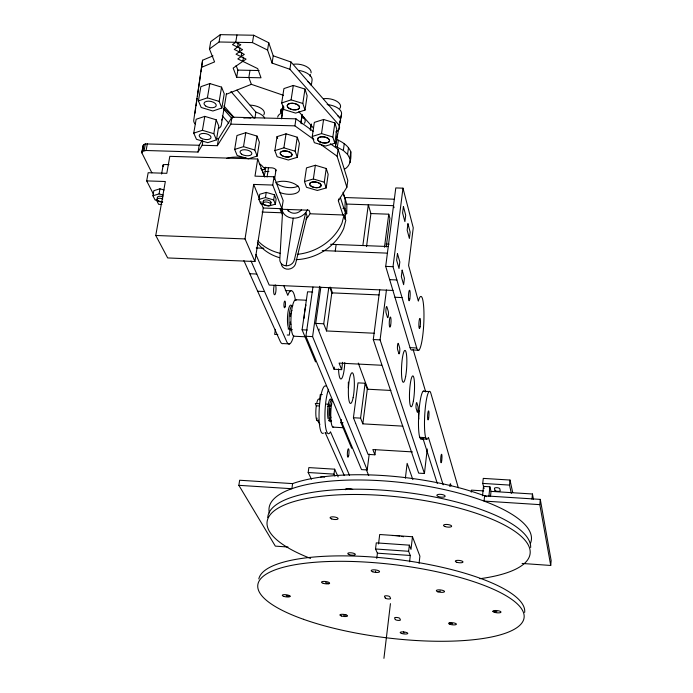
<?xml version="1.0" encoding="UTF-8"?>
<svg xmlns="http://www.w3.org/2000/svg" width="693" height="693" viewBox="0 0 693 693"><rect width="100%" height="100%" fill="white"/><g stroke="black" fill="none" stroke-linecap="round" stroke-linejoin="round"><path stroke-width="1.04" d="M281.687 208.706L282.579 211.677L279.851 258.784A7.502 6.575 -22.1 0 0 286.157 265.8A7.502 6.575 -22.1 0 0 294.473 259.381L305.786 212.508L307.553 209.615M550.718 565.462L551.152 560.602L540.297 499.384L484.606 495.833L484.069 501.065L539.812 504.643L550.718 565.462L522.089 563.452M539.812 504.643L540.297 499.384M531.964 499.237L532.449 493.988L491.016 491.372L489.882 486.781L483.497 486.382L482.527 495.833M511.33 493.416L509.52 485.083L510.013 480.041L483.264 478.387L482.744 483.411L484.069 488.617M490.479 496.595L491.016 491.372M488.92 496.24L489.882 486.781M471.257 492.212L471.474 490.133L483.653 490.904M419.074 563.357L419.897 556.167L412.474 536.754L379.695 534.511L378.534 543.962M409.563 561.789L410.299 555.483L408.627 551.29L409.346 545.157L376.282 542.87L375.528 548.977L377.408 553.17L376.767 558.411M412.474 536.754L411.001 549.393L409.346 545.157M379.729 289.648L373.284 339.544L418.676 473.146L424.428 473.501L427.26 448.986M383.922 658.35L390.445 603.646M405.379 478.205L407.146 463.366L412.846 479.599M312.933 287.075L305.899 336.278L361.512 469.611L367.203 469.958L369.213 454.08M410.057 347.661L416.736 347.99L393.018 266.692L402.988 188.167L395.79 187.933L385.706 266.389L410.057 347.661A27.01 4.236 -87.2 0 0 412.118 349.939L418.754 350.268M355.89 423.908L368.078 454.391L374.913 454.807L375.571 449.575M424.428 473.501L380.076 339.873L386.451 289.943M402.815 426.143L362.82 423.856L360.585 418.139L365.107 383.246L357.995 382.874L353.421 417.732L355.708 423.449M384.476 247.254L388.747 214.198L370.92 213.557L368.304 204.816L362.855 245.547M362.82 423.856L367.299 389.189L365.107 383.246M386.218 247.037L389.916 218.347L388.747 214.198M334.901 476.091L334 474.125L334.658 469.187L308.853 467.593L308.168 472.513L311.46 479.201M351.663 448.276L340.93 422.609L341.337 419.542M366.528 246.552L370.92 213.557M319.118 329.054L318.823 331.15L334.052 369.256L341.649 369.646L342.637 362.309M334.052 369.256L334.338 367.16M329.851 420.92L330.405 416.788A6.54 1.291 -86.8 0 0 331.055 417.221M374.229 333.238L326.533 330.959L331.826 292.862L329.773 287.274M344.334 169.283C350.745 165.982 351.308 158.134 350.797 151.741C348.276 145.617 342.333 141.814 336.417 139.406L337.482 134.156M343.035 215.159L338.357 200.857L346.872 187.24L347.808 180.509L338.08 149.298L330.344 143.702M262.075 212.058L281.453 212.76L280.067 209.208L309.026 210.23L310.308 213.791L344.075 215.003L341.978 223.189A49.905 43.295 -21 0 1 297.262 254.348M344.664 213.678L346.708 213.756L344.984 208.42L345.166 200.216A49.905 43.295 -21 0 0 343 192.238M318.468 420.131A10.993 2.244 -86.8 0 1 317.862 420.885L316.744 420.175L317.03 418.113M319.551 399.896L320.305 394.447L322.306 394.56M344.837 219.326L345.616 213.713L340.289 197.288M346.708 213.756L346.881 205.578A49.636 43.122 -21 0 0 343.485 194.828M338.357 200.857L338.617 198.96M326.533 330.959L323.726 323.77L328.785 287.543M350.052 162.56L349.852 158.524L347.565 154.392L348.518 147.592M335.23 251.074L336.148 244.508M349.852 158.524L350.797 151.741M327.148 104.574A14.059 7.207 8.7 0 1 341.519 114.198L335.447 146.24L343.321 150.45L347.565 154.392M337.387 146.985L338.357 140.151M346.872 187.24L337.101 156.202L338.08 149.298M367.203 469.958L312.595 336.607L319.716 286.296M292.602 483.61L291.883 488.73L238.868 485.325L239.639 480.24L292.602 483.61A131.982 41.623 6.9 0 1 486.798 496.664M318.598 330.587L315.722 323.397L320.842 287.205M343.321 150.45L344.274 143.633M212.985 55.864L202.59 60.23L193.745 120.21A13.999 6.921 10.9 0 0 195.088 123.96M281.514 118.676L283.35 105.856M315.523 361.893L302.096 329.799L307.562 291.796L312.682 292.022M326.204 187.95L324.272 182.198L326.238 168.494L315.367 165.263L306.497 167.879L304.47 181.549L306.514 187.292L317.333 190.471L326.204 187.95L328.153 174.307L326.238 168.494M334.797 143.26L332.848 137.015L334.866 122.921L323.588 119.473L314.336 122.384L312.266 136.443L314.336 142.68L325.554 146.058L334.797 143.26L336.798 129.236L334.866 122.921M335.447 146.24L336.14 141.363M194.941 113.306L195.703 107.995M196.015 105.873L197.081 98.441M197.392 96.318L200.606 74.03M200.909 71.907L202.59 60.23M304.47 181.549L313.366 178.976L315.367 165.263M312.266 136.443L321.526 133.584L323.588 119.473M305.007 110.092L302.815 103.465L304.981 89.068L293.312 85.447L283.922 88.583L281.696 102.945L284.009 109.563L295.608 113.106L305.007 110.092L307.155 95.764L304.981 89.068M297.306 157.302L299.393 143.373L297.262 137.214L286.027 133.827L277.027 136.651L274.861 150.606L277.122 156.696L288.297 160.014L297.306 157.302L295.149 151.204L297.262 137.214M303.188 118.425L303.447 116.71M310.126 76.291L310.386 74.515M311.296 85.43L312.058 80.345A14.484 7.623 9.5 0 0 298.934 70.426M275.416 329.348L274.662 334.39L277.798 334.546M286.157 265.8L293.26 218.182A13.721 11.894 -21 0 0 305.786 212.508L307.077 216.06L295.816 262.794A7.476 6.558 -22.1 0 1 288.496 269.17A7.476 6.558 -22.1 0 1 281.245 263.938M261.261 203.118L263.262 208.039L281.921 208.697L283.151 200.563L274.038 176.767L254.989 176.152L257.709 159.009L169.811 156.341L166.796 173.319L148.163 172.722L146.673 180.899L153.378 194.023M281.453 212.76L282.016 209.026M313.851 139.484L294.897 125.857L295.963 118.841L231.973 117.169L218.477 138.86L217.333 145.703L202.165 145.27L198.033 152.053L146.11 150.502L142.637 151.265L141.883 152.902L151.871 172.826M275.338 204.175L273.674 199.939L274.463 194.785L266.242 192.394L259.728 194.283L258.922 199.428L260.646 203.664L268.823 206.02L275.338 204.175L276.126 199.038L274.463 194.785M281.696 102.945L291.103 99.861L293.312 85.447M274.861 150.606L283.879 147.834L286.027 133.827M146.673 180.899L165.341 181.514L155.76 235.473L167.671 257.943L254.929 261.521L263.262 208.039M258.922 199.428L265.436 197.557L266.242 192.394M283.333 109.832L281.349 109.061L280.821 112.5L282.207 111.244L282.735 107.805A11.902 6.055 9.4 0 1 284.043 107.129M281.514 118.754L282.432 112.82A13.903 7.025 9.4 0 0 277.702 117.108M335.802 131.93A14.103 7.129 8.7 0 0 338.115 124.038L289.899 69.283L291.017 62.023L273.224 55.804L268.737 42.741L253.673 35.239L220.313 34.65L210.707 41.675L209.451 48.96L214.579 61.902L201.342 67.42M281.921 208.697L272.756 185.057L274.038 176.767M270.66 204.478L270.989 202.382M274.549 179.331L276.005 169.898M263.86 175.182A23.155 11.027 10 0 0 265.012 172.488L265.61 167.585M260.646 203.664L260.966 201.611M262.968 203.257L263.297 201.161M267.065 177.053L268.529 167.619M257.181 156.09L259.39 142.23L257.025 136.088L245.764 132.709L236.954 135.525L234.676 149.419L237.171 155.492L248.371 158.801L257.181 156.09L254.807 150.017L257.025 136.088M289.899 69.283L272.072 63.08L273.224 55.804M254.929 261.521L245.027 238.929L253.673 184.425L272.756 185.057M254.937 118.061L255.89 112.145L236.997 90.142M272.072 63.08L267.567 50.069L268.737 42.741M234.676 149.419L243.503 146.656L245.764 132.709M226.498 93.442L221.266 125.268A13.999 6.921 10.9 0 1 218.849 128.326M267.567 50.069L252.469 42.594L253.673 35.239M250 70.357L248.83 77.529L251.351 84.321L283.446 95.313M302.287 114.397L300.901 122.912L301.94 115.991A13.903 7.025 9.4 0 1 304.392 123.285M236.685 77.269L233.177 68.087L246.067 59.096L236.053 54.201L242.567 49.593L232.467 44.629L235.733 42.29L240.8 44.785L234.269 49.437L244.326 54.366L237.829 58.931L257.692 68.607L261.01 77.798L236.685 77.269L237.872 70.097L236.122 65.488M241.069 56.653L241.762 52.495M217.333 145.703L230.821 124.142L231.973 117.169M242.819 61.356L243.503 57.216M235.733 42.29L236.963 34.945M237.526 47.115L238.227 42.931M239.31 51.906L240.003 47.73M216.45 139.891L213.825 133.697L216.173 119.785L204.807 116.372L196.145 119.257L193.737 133.143L196.474 139.319L207.779 142.663L216.45 139.891L218.771 126.039L216.173 119.785M221.838 107.995L219.161 101.412L221.569 87.145L209.84 83.558L200.875 86.668L198.397 100.909L201.195 107.476L212.864 111.001L221.838 107.995L224.229 93.798L221.569 87.145M209.451 48.96L219.057 41.987L220.313 34.65M202.165 145.27L202.832 141.363M198.033 152.053L199.203 145.261L202.304 140.142M198.397 100.909L207.389 97.843L209.84 83.558M193.737 133.143L202.417 130.301L204.807 116.372M310.273 129.747L311.192 124.463M310.351 130.301L311.452 124.004M162.292 202.018L155.085 199.974L152.928 195.772L153.846 190.679L159.979 188.799L164.12 189.986M157.025 199.558L157.406 197.427M161.582 174.038L163.288 164.475M152.928 195.772L159.069 193.901L159.979 188.799M144.109 150.676L145.348 143.927L199.203 145.261M146.11 150.502L147.349 143.746M141.848 152.529L143.087 145.79L143.875 144.516L145.348 143.927M141.883 152.902L143.087 145.79M142.299 151.542L143.538 144.794M142.637 151.265L143.875 144.516M339.821 122.6L340.246 120.495M340.67 118.399L341.519 114.198M226.334 94.283L251.351 84.321M262.664 169.776L264.561 169.205M343.685 615.419L345.954 614.847M437.846 591.753L440.427 591.103M424.133 391.285A24.021 3.604 -86.8 0 0 419.17 408.853A24.021 3.604 -86.8 0 0 419.75 437.309L420.573 438.842L426.516 439.189L427.442 439.102L428.421 437.396L443.156 484.814M420.573 438.842L423.492 438.868M219.057 41.987L252.469 42.594M237.872 70.097L259.121 70.547M230.821 124.142L294.897 125.857M216.32 138.799L218.477 138.86M168.962 164.631L165.731 164.527A3.846 1.802 11.2 0 0 163.141 166.58M265.003 171.44L268.927 171.561M344.603 197.522L394.334 199.212M346.257 204.045L393.503 205.682L394.057 207.692M342.931 208.35L344.984 208.42M161.859 204.452L158.636 204.34L156.246 199.645M385.88 244.04L389.111 244.17M155.76 235.473L245.027 238.929M330.561 244.291L388.262 246.535M256.271 247.947L263.842 248.25M322.254 250.554L387.413 253.136M385.706 266.389L393.018 266.692M249.792 273.735L256.8 274.03M389.683 279.651L396.89 279.955M393.044 290.445L269.205 285.074L255.934 254.522M285.317 290.549L290.878 290.791M331.826 292.862L379.08 294.932M257.657 291.225L264.535 291.528M394.958 297.262L402.027 297.574M295.495 299.731L306.514 300.225M315.722 323.397L323.726 323.77M288.089 328.941L290.168 329.036L289.284 335.1L287.197 334.996M302.096 329.799L307.25 330.041M305.899 336.278L312.595 336.607M373.284 339.544L380.076 339.873M305.587 336.789L294.612 336.261A18.347 4.011 -87.5 0 1 291.043 317.117A18.347 4.011 -87.5 0 1 296.535 300.008M289.605 343.901L283.142 343.581A26.655 5.977 -87.5 0 1 280.18 341.294L243.884 260.594M381.678 365.263L339.085 363.089L341.649 369.646M423.198 391.216L429.14 391.536M367.299 389.189L390.921 390.454M319.326 403.707L315.272 403.482L316.285 405.786A10.993 2.244 -86.8 0 0 316.744 420.175M326.429 404.097L328.456 404.21L329.435 406.514L327.408 406.401M316.285 405.786L319.317 405.951M353.421 417.732L360.585 418.139M340.93 422.609L343.035 422.73M332.848 427.122L343.459 427.737M419.75 437.309L425.71 437.655L426.516 439.189M412.465 451.905L372.851 449.54L374.913 454.807M308.168 472.513L334 474.125M482.744 483.411L509.52 485.083M375.528 548.977L408.627 551.29M377.408 553.17L410.299 555.483M288.011 547.02L275.329 546.127L238.868 485.325M286.183 595.824L290.055 596.119M492.922 611.382L496.959 611.685M159.069 193.901L163.219 195.088M265.436 197.557L273.674 199.939M313.366 178.976L324.272 182.198M202.417 130.301L213.825 133.697M243.503 146.656L254.807 150.017M283.879 147.834L295.149 151.204M207.389 97.843L219.161 101.412M321.526 133.584L332.848 137.015M291.103 99.861L302.815 103.465M325.554 582.648L328.872 583.723M449.48 622.799L452.52 623.778M319.88 143.815L337.101 156.202M295.963 118.841L313.158 131.272M233.636 117.412L225.251 109.399A7.9 3.967 10.8 0 0 224.082 108.377M298.83 111.703L313.21 127.746M222.34 115.887L228.794 123.129M223.501 108.992L232.077 118.694M223.882 105.916L233.836 117.204M291.017 62.023L339.111 117.022M230.934 91.467L254.08 118.234M317.862 420.885L319.967 424.393M375.381 571.145L375.978 572.427M403.517 631.921L404.002 632.96M334.658 469.187L338.149 476.879M325.147 432.467L344.3 475.554M250.979 260.88L286.694 341.614A26.672 5.89 -87.5 0 0 293.728 335.481M349.567 475.441L330.492 431.817A23.787 4.721 -86.8 0 1 325.008 420.469A23.787 4.721 -86.8 0 1 328.603 389.267M283.688 285.499L287.786 295.305A26.672 5.89 -87.5 0 1 295.4 300.208M366.285 469.603L368.728 475.563M253.673 184.425L259.667 199.186M257.709 159.009L264.821 177.139M330.405 287.188L332.631 293.26M358.272 363.037L367.931 389.327M277.027 136.651L277.668 138.401M344.075 215.003L345.807 220.305L343.719 228.456A49.636 43.122 -21 0 1 296.015 259.684M422.843 438.089L437.292 483.437M413.132 349.515L425.727 391.995M458.324 487.803L430.855 393.277A24.038 3.526 -86.8 0 0 425.485 406.219A24.038 3.526 -86.8 0 0 425.71 437.655M402.988 188.167L413.253 227.806L408.593 265.514L418.355 301.091A27.027 4.149 -87.2 0 1 423.873 321.084A27.027 4.149 -87.2 0 1 416.736 347.99M510.013 480.041L512.716 492.619M532.449 493.988L533.419 499.168M269.369 512.933A132.112 41.329 6.9 0 1 403.543 482.744A132.112 41.329 6.9 0 1 530.44 543.364M345.443 489.743A4.141 1.351 7.4 0 1 347.834 488.556A4.141 1.351 7.4 0 1 352.702 489.518M258.818 578.915A133.992 37.075 7 0 1 398.172 559.58A133.992 37.075 7 0 1 524.653 612.473M320.564 477.503A2.625 0.875 7.7 0 1 321.743 476.749A2.625 0.875 7.7 0 1 324.636 477.13M310.542 558.428A132.467 40.532 6.9 0 1 306.02 498.622A132.467 40.532 6.9 0 1 497.288 521.543A132.467 40.532 6.9 0 1 479.851 578.716M267.749 517.636A132.337 40.818 6.9 0 1 401.282 491.865A132.337 40.818 6.9 0 1 530.665 547.626M392.394 535.533A14.544 4.444 6.9 0 1 399.861 536.044M401.723 536.365A14.544 4.444 6.9 0 1 403.525 536.754M449.766 486.425A4.089 0.546 -86.5 0 1 450.415 483.766A4.089 0.546 -86.5 0 1 450.788 486.131M323.414 433.151A23.779 4.79 -86.8 0 1 319.196 409.624A23.779 4.79 -86.8 0 1 325.935 386.148M328.066 418.719A11.001 2.183 -86.8 0 1 328.257 404.478A11.001 2.183 -86.8 0 1 331.245 399.852M329.002 420.876A11.001 2.183 -86.8 0 1 328.482 420.149M279.348 257.64A49.636 43.122 -21 0 1 257.38 242.845M280.258 253.326A49.905 43.295 -21 0 1 257.874 240.861M309.797 213.886A14.787 12.829 -21 0 1 305.925 219.04M282.553 215.332A14.787 12.829 -21 0 1 281.947 209.485M293.269 218.182A13.721 11.894 -21 0 1 282.579 211.677M301.438 209.875A8.16 7.069 -21 0 1 293.997 213.245A8.16 7.069 -21 0 1 287.647 209.381M288.323 211.166A8.143 7.06 -21 0 1 287.794 209.399M289.951 329.669A12.335 2.729 -87.5 0 1 289.241 329.539M288.6 328.569A12.335 2.729 -87.5 0 1 288.071 326.836M287.933 326.108A12.335 2.729 -87.5 0 1 288.054 311.642A12.335 2.729 -87.5 0 1 291.242 305.292M275.519 284.936A5.206 1.195 -87.7 0 1 275.658 292.68A5.206 1.195 -87.7 0 1 273.813 293.2A5.206 1.195 -87.7 0 1 274.307 285.282M333.688 427.087A16.363 3.205 -86.8 0 1 330.89 419.1A16.363 3.205 -86.8 0 1 332.112 400.892M304.14 318.217A18.373 3.889 -87.4 0 1 306.003 304.946M348.345 382.129A15.359 2.928 -86.9 0 1 348.25 387.967M344.785 362.543A15.852 3.067 -87.1 0 1 341.562 378.673A15.852 3.067 -87.1 0 1 338.548 368.91M418.901 419.022A4.505 0.684 -86.8 0 1 418.858 413.149M418.996 412.136A4.505 0.684 -86.8 0 1 419.551 410.412M292.229 329.444A12.335 2.72 -87.5 0 1 289.042 318.875A12.335 2.72 -87.5 0 1 292.801 305.752M290.835 324.506A7.337 1.611 -87.5 0 1 290.298 322.054M290.263 316.554A7.337 1.611 -87.5 0 1 290.774 313.115M291.138 311.833A7.337 1.611 -87.5 0 1 291.987 310.559M316.71 403.3A10.993 2.244 -86.8 0 1 319.023 399.142M331.514 420.876A11.001 2.174 -86.8 0 1 328.984 412.17A11.001 2.174 -86.8 0 1 332.094 399.861M330.163 415.939A6.54 1.291 -86.8 0 1 330.163 408.238M330.414 406.756A6.54 1.291 -86.8 0 1 331.055 404.703M331.41 404.262A6.54 1.291 -86.8 0 1 331.748 404.27M326.143 433.116A5.804 1.161 -86.7 0 1 325.251 433.168M260.698 168.416A21.232 10.092 10 0 1 262.89 173.016M263.686 202.165A3.889 1.802 9.4 0 1 266.883 199.956A3.889 1.802 9.4 0 1 270.781 202.858M157.51 197.999A3.872 1.75 11 0 1 158.914 196.344A3.872 1.75 11 0 1 163.15 196.89M162.708 201.992A3.872 1.75 11 0 1 157.891 200.831A3.872 1.75 11 0 1 157.952 198.553A3.872 1.75 11 0 1 162.794 198.934M250.277 105.154A11.876 5.994 10.2 0 1 261.443 108.55A11.876 5.994 10.2 0 1 263.782 114.821M280.916 112.171A11.902 6.055 9.4 0 1 281.349 109.061M323.683 98.701A12.032 6.211 8.8 0 1 336.807 101.299A12.032 6.211 8.8 0 1 339.813 108.429M293.572 64.25A12.396 6.566 9.5 0 1 305.847 66.259A12.396 6.566 9.5 0 1 311.079 72.912M243.832 118.105A13.895 6.921 10.1 0 1 250.788 118.156M300.597 122.704A13.929 6.991 9.4 0 1 302.061 123.874M337.448 115.506A14.077 7.164 8.7 0 1 339.891 122.635M222.427 118.364A13.973 6.956 10.9 0 1 221.656 120.054M307.666 81.462A14.501 7.58 9.5 0 1 310.559 84.763M255.89 112.145A13.869 6.965 10.1 0 1 264.717 118.018M226.732 158.368A23.155 11.027 10 0 1 246.396 158.29M259.312 163.609A23.155 11.027 10 0 1 262.673 166.493L263.505 167.576L271.37 167.827A3.863 1.854 9.5 0 1 275.156 169.005A3.863 1.854 9.5 0 1 275.537 171.024M279.66 192.429A13.297 6.272 9.1 0 0 295.209 193.564A13.297 6.272 9.1 0 0 298.215 186.556L296.344 184.927A13.297 6.272 9.1 0 0 276.083 182.536M265.679 167.143A23.12 11.088 10 0 1 263.773 169.655M298.146 186.071A13.28 6.306 9.1 0 1 276.057 182.995M402.148 270.175L401.342 276.646L403.629 284.667L404.435 278.239L402.148 270.175M407.952 223.752L407.155 230.102L409.372 238.444L410.161 232.138L407.952 223.752M397.461 253.612L396.63 260.178L399.012 268.486L399.826 261.963L397.461 253.612M403.413 206.523L402.598 212.968L404.894 221.604L405.7 215.211L403.413 206.523M385.239 597.972L384.502 596.404A2.711 0.754 7 0 1 386.798 595.807A2.711 0.754 7 0 1 389.83 596.803L390.557 598.371A2.703 0.745 7 0 1 388.262 598.96A2.703 0.745 7 0 1 385.239 597.972M395.279 619.473L394.594 618.009A2.607 0.693 6.9 0 1 396.829 617.472A2.607 0.693 6.9 0 1 399.74 618.399L400.407 619.863A2.607 0.693 6.9 0 1 398.18 620.391A2.607 0.693 6.9 0 1 395.279 619.473M387.491 317.394L386.114 313.019A3.413 0.58 -87.3 0 1 386.044 308.472A3.413 0.58 -87.3 0 1 386.902 306.869L388.271 311.27A3.396 0.58 -87.3 0 1 388.34 315.783A3.396 0.58 -87.3 0 1 387.491 317.394M398.891 353.569L397.617 349.549A3.266 0.537 -87.1 0 1 397.565 345.227A3.266 0.537 -87.1 0 1 398.354 343.607L399.618 347.652A3.257 0.528 -87.1 0 1 399.67 351.949A3.257 0.528 -87.1 0 1 398.891 353.569M417.264 411.911L416.164 408.428A3.041 0.468 -86.8 0 1 416.129 404.461A3.041 0.468 -86.8 0 1 416.831 402.832L417.922 406.332A3.023 0.459 -86.8 0 1 417.957 410.273A3.023 0.459 -86.8 0 1 417.264 411.911M494.915 490.272L494.481 488.435A2.685 0.901 5.8 0 1 496.924 487.681A2.685 0.901 5.8 0 1 499.8 488.764L500.225 490.601A2.677 0.892 5.8 0 1 497.791 491.346A2.677 0.892 5.8 0 1 494.915 490.272M438.392 496.569A4.184 1.377 6.4 0 0 445.114 496.379A4.184 1.377 6.4 0 0 439.501 494.308A4.184 1.377 6.4 0 0 438.392 496.569M303.456 619.291A134.13 36.764 7 0 0 521.76 623.137A134.13 36.764 7 0 0 347.912 561.382A134.13 36.764 7 0 0 303.456 619.291M494.326 612.283A4.071 1.117 6.1 0 0 500.944 612.274A4.071 1.117 6.1 0 0 495.599 610.49A4.071 1.117 6.1 0 0 494.326 612.283M401.68 633.489A3.82 0.988 6.9 0 0 407.761 633.515A3.82 0.988 6.9 0 0 402.564 631.877A3.82 0.988 6.9 0 0 401.68 633.489M372.851 571.838A4.236 1.221 7.1 0 0 379.556 571.76A4.236 1.221 7.1 0 0 373.735 569.819A4.236 1.221 7.1 0 0 372.851 571.838M283.965 596.43A3.967 1.074 7.8 0 0 290.107 596.404A3.967 1.074 7.8 0 0 284.485 594.629A3.967 1.074 7.8 0 0 283.965 596.43M450.052 624.341A3.933 1.048 6.4 0 0 456.384 624.35A3.933 1.048 6.4 0 0 451.134 622.643A3.933 1.048 6.4 0 0 450.052 624.341M341.424 615.982A3.881 1.031 7.3 0 0 347.522 615.982A3.881 1.031 7.3 0 0 342.125 614.284A3.881 1.031 7.3 0 0 341.424 615.982M323.189 583.307A4.106 1.152 7.5 0 0 329.608 583.255A4.106 1.152 7.5 0 0 323.874 581.392A4.106 1.152 7.5 0 0 323.189 583.307M437.829 591.753A4.158 1.178 6.5 0 0 444.508 591.718A4.158 1.178 6.5 0 0 438.929 589.847A4.158 1.178 6.5 0 0 437.829 591.753M349.289 554.643A3.837 1.135 7.3 0 0 355.327 554.556A3.837 1.135 7.3 0 0 350.017 552.763A3.837 1.135 7.3 0 0 349.289 554.643M331.73 518.944A4.054 1.265 7.5 0 0 338.08 518.797A4.054 1.265 7.5 0 0 332.432 516.831A4.054 1.265 7.5 0 0 331.73 518.944M456.704 562.222A3.889 1.161 6.3 0 0 462.967 562.144A3.889 1.161 6.3 0 0 457.787 560.342A3.889 1.161 6.3 0 0 456.704 562.222M445.019 526.541A4.106 1.291 6.4 0 0 451.619 526.394A4.106 1.291 6.4 0 0 446.127 524.428A4.106 1.291 6.4 0 0 445.019 526.541M428.664 418.104A4.505 0.658 -86.8 0 0 428.62 410.906A4.505 0.658 -86.8 0 0 427.581 417.082A4.505 0.658 -86.8 0 0 428.664 418.104M441.658 461.01A4.253 0.589 -86.6 0 0 441.64 454.279A4.253 0.589 -86.6 0 0 440.687 460.213A4.253 0.589 -86.6 0 0 441.658 461.01M348.674 455.492A4.219 0.788 -86.6 0 0 348.51 448.821A4.219 0.788 -86.6 0 0 347.358 454.686A4.219 0.788 -86.6 0 0 348.674 455.492M420.123 326.706A5.068 0.78 -87.2 0 0 420.062 318.451A5.068 0.78 -87.2 0 0 418.867 325.138A5.068 0.78 -87.2 0 0 420.123 326.706M409.788 298.96A5.275 0.84 -87.4 0 0 409.71 290.315A5.275 0.84 -87.4 0 0 408.437 297.202A5.275 0.84 -87.4 0 0 409.788 298.96M285.187 306.609A3.387 0.762 -87.6 0 0 284.979 301.083A3.387 0.762 -87.6 0 0 283.939 305.509A3.387 0.762 -87.6 0 0 285.187 306.609M353.109 397.687A15.367 2.885 -86.9 0 0 352.572 372.929A15.367 2.885 -86.9 0 0 348.371 393.685A15.367 2.885 -86.9 0 0 353.109 397.687M390.644 325.32A5.05 0.849 -87.3 0 0 390.523 317.091A5.05 0.849 -87.3 0 0 389.258 323.752A5.05 0.849 -87.3 0 0 390.644 325.32M413.374 400.97A15.463 2.408 -86.9 0 0 413.175 376.074A15.463 2.408 -86.9 0 0 409.459 396.994A15.463 2.408 -86.9 0 0 413.374 400.97M405.639 376.455A15.956 2.564 -87 0 0 405.388 350.632A15.956 2.564 -87 0 0 401.481 371.985A15.956 2.564 -87 0 0 405.639 376.455M263.92 204.686A3.898 1.802 9.4 0 0 270.461 204.92A3.898 1.802 9.4 0 0 266.069 201.984A3.898 1.802 9.4 0 0 263.92 204.686M241.536 154.115A5.986 2.902 10 0 0 251.576 154.426A5.986 2.902 10 0 0 244.75 149.723A5.986 2.902 10 0 0 241.536 154.115M281.618 155.397A6.003 2.928 9.3 0 0 291.736 155.708A6.003 2.928 9.3 0 0 285.04 150.987A6.003 2.928 9.3 0 0 281.583 155.319A6.003 2.928 9.3 0 0 291.71 155.63A6.003 2.928 9.3 0 0 285.014 150.909A6.003 2.928 9.3 0 0 281.618 155.397M312.041 186.72A5.839 2.772 8.6 0 0 321.145 185.759A5.839 2.772 8.6 0 0 312.967 181.999A5.839 2.772 8.6 0 0 312.041 186.72A5.839 2.772 8.6 0 0 321.119 185.681A5.839 2.772 8.6 0 0 312.941 181.921A5.839 2.772 8.6 0 0 312.015 186.642M200.762 137.907A6.02 2.937 10.8 0 0 210.785 138.202A6.02 2.937 10.8 0 0 203.785 133.42A6.02 2.937 10.8 0 0 200.762 137.907M320.062 141.926A6.064 3.023 8.7 0 0 329.539 140.826A6.064 3.023 8.7 0 0 321.067 136.79A6.064 3.023 8.7 0 0 320.062 141.926M320.088 142.013A6.064 3.023 8.7 0 0 329.565 140.913A6.064 3.023 8.7 0 0 321.093 136.876A6.064 3.023 8.7 0 0 320.088 142.013M288.66 108.03A6.246 3.196 9.4 0 0 299.194 108.316A6.246 3.196 9.4 0 0 292.264 103.205A6.246 3.196 9.4 0 0 288.66 108.03M288.686 108.125A6.246 3.196 9.4 0 0 299.22 108.403A6.246 3.196 9.4 0 0 292.29 103.3A6.246 3.196 9.4 0 0 288.686 108.125M205.639 105.96A6.211 3.127 11 0 0 215.999 106.228A6.211 3.127 11 0 0 208.792 101.161A6.211 3.127 11 0 0 205.639 105.96"/></g></svg>
